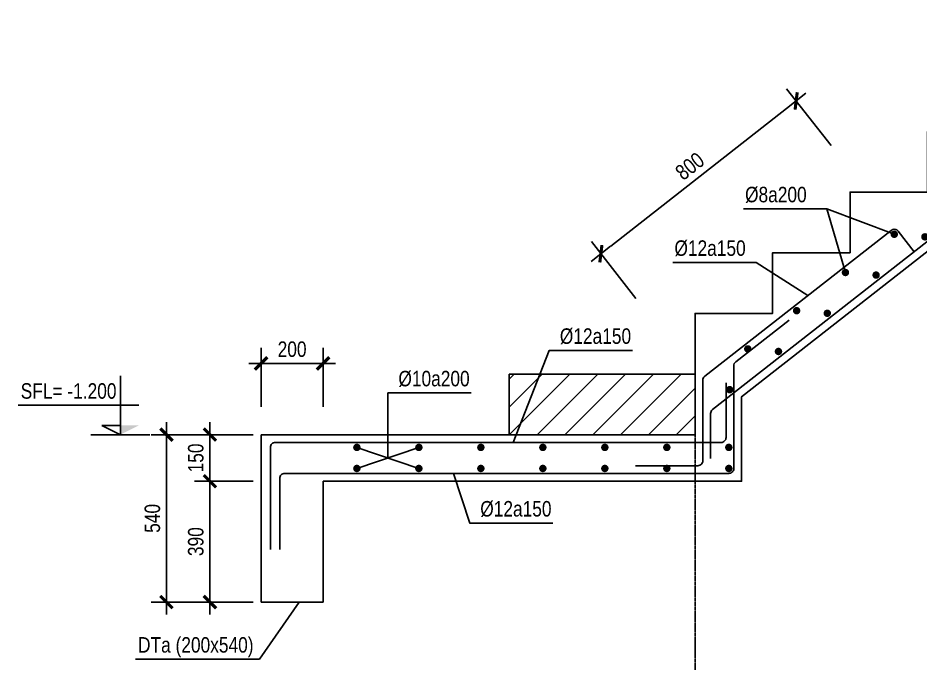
# Model space of a CAD drawing. Header units: millimetres. Extents: x 379264 to 1158416, y -283062 to 356890.
# Drawn here: x 1048740 to 1056022, y -12671 to -7462 of the extents above; entities that cross this region are included whole.
import ezdxf
from ezdxf.enums import TextEntityAlignment as Align

# ---------------------------------------------------------------- set-up
doc = ezdxf.new("R2010")
doc.units = ezdxf.units.MM
doc.linetypes.add('CENTER', pattern=[2, 1.25, -0.25, 0.25, -0.25])
for name, color, linetype in [('02PM. TEXT B', 4, 'Continuous'), ('04PM. THIN', 7, 'Continuous'), ('05PM. FRAME', 4, 'Continuous'), ('08PM. SSS X', 6, 'Continuous'), ('11PM. DIM', 2, 'Continuous'), ('12PM. GRID', 8, 'CENTER'), ('13PM. HATCH', 8, 'Continuous')]:
    doc.layers.add(name, color=color, linetype=linetype)
doc.styles.add('[PMDC2013]STYLE', font='arial.ttf', dxfattribs={"width": 0.8})
doc.dimstyles.new('20', dxfattribs={"dimtxt": 250, "dimasz": 200, "dimexe": 250, "dimexo": 0, "dimgap": 100, "dimtad": 1, "dimdec": 0, "dimlfac": 0.2, "dimzin": 0, "dimdsep": 46, "dimtxsty": '[PMDC2013]STYLE', "dimblk": 'TICK', "dimcen": 0, "dimdle": 300, "dimclrd": 2, "dimclre": 2, "dimclrt": 4, "dimadec": 0, "dimazin": 0, "dimtfac": 0.004, "dimtdec": 0, "dimtix": 1, "dimtmove": 2, "dimatfit": 3, "dimldrblk": 'TICK', "dimfxl": 1, "dimtvp": 0.8, "dimtolj": 1, "dimtzin": 0, "dimarcsym": 0})

# ---------------------------------------------------------------- blocks, each defined once
blk = doc.blocks.new('TICK')
at = {"color": 0, "linetype": 'ByBlock'}
blk.add_line((1, 0), (-1, 0), dxfattribs=at)
at = {"color": 7, "linetype": 'ByBlock', "const_width": 0.25}
blk.add_lwpolyline([(-0.5, -0.5), (0.5, 0.5)], dxfattribs=at)
blk = doc.blocks.new('*D1173')
at = {"layer": '11PM. DIM', "color": 2, "lineweight": -2, "ltscale": 0.3, "transparency": 16777216}
for p, q in [((-13376, 4791), (-14326, 4791)), ((-14076, 4241), (-14076, 4591)), ((-13376, 4041), (-14326, 4041))]:
    blk.add_line(p, q, dxfattribs=at)
at = {"layer": 'Defpoints', "color": 0, "ltscale": 0.3, "transparency": 16777216}
for p in [(-14076, 4791), (-13376, 4791), (-13376, 4041)]:
    blk.add_point(p, dxfattribs=at)
at = {"layer": '11PM. DIM', "color": 2, "lineweight": -2, "ltscale": 0.3, "transparency": 16777216, "xscale": 200, "yscale": 200, "zscale": 200}
for p, rotation in [((-14076, 4791), 90), ((-14076, 4041), 270)]:
    blk.add_blockref('TICK', p, dxfattribs=dict(at, rotation=rotation))
at = {"layer": '11PM. DIM', "color": 4, "ltscale": 0.3, "transparency": 16777216, "insert": (-14303, 4416), "char_height": 250, "attachment_point": 5, "rotation": 90, "style": '[PMDC2013]STYLE'}
blk.add_mtext('\\A1;150', dxfattribs=at)
blk = doc.blocks.new('*D1174')
at = {"layer": '11PM. DIM', "color": 2, "lineweight": -2, "ltscale": 0.3, "transparency": 16777216}
for p, q in [((-13376, 4041), (-14326, 4041)), ((-14076, 3841), (-14076, 2291)), ((-13376, 2091), (-14326, 2091))]:
    blk.add_line(p, q, dxfattribs=at)
at = {"layer": 'Defpoints', "color": 0, "ltscale": 0.3, "transparency": 16777216}
for p in [(-13376, 4041), (-14076, 2091), (-13376, 2091)]:
    blk.add_point(p, dxfattribs=at)
at = {"layer": '11PM. DIM', "color": 2, "lineweight": -2, "ltscale": 0.3, "transparency": 16777216, "xscale": 200, "yscale": 200, "zscale": 200}
for p, rotation in [((-14076, 4041), 90), ((-14076, 2091), 270)]:
    blk.add_blockref('TICK', p, dxfattribs=dict(at, rotation=rotation))
at = {"layer": '11PM. DIM', "color": 4, "ltscale": 0.3, "transparency": 16777216, "insert": (-14303, 3066), "char_height": 250, "attachment_point": 5, "rotation": 90, "style": '[PMDC2013]STYLE'}
blk.add_mtext('\\A1;390', dxfattribs=at)
blk = doc.blocks.new('*D1175')
at = {"layer": '11PM. DIM', "color": 2, "lineweight": -2, "ltscale": 0.3, "transparency": 16777216}
for p, q in [((-14076, 4791), (-15026, 4791)), ((-14776, 2291), (-14776, 4591)), ((-14076, 2091), (-15026, 2091))]:
    blk.add_line(p, q, dxfattribs=at)
at = {"layer": 'Defpoints', "color": 0, "ltscale": 0.3, "transparency": 16777216}
for p in [(-14776, 4791), (-14076, 4791), (-14076, 2091)]:
    blk.add_point(p, dxfattribs=at)
at = {"layer": '11PM. DIM', "color": 2, "lineweight": -2, "ltscale": 0.3, "transparency": 16777216, "xscale": 200, "yscale": 200, "zscale": 200}
for p, rotation in [((-14776, 4791), 90), ((-14776, 2091), 270)]:
    blk.add_blockref('TICK', p, dxfattribs=dict(at, rotation=rotation))
at = {"layer": '11PM. DIM', "color": 4, "ltscale": 0.3, "transparency": 16777216, "insert": (-15003, 3441), "char_height": 250, "attachment_point": 5, "rotation": 90, "style": '[PMDC2013]STYLE'}
blk.add_mtext('\\A1;540', dxfattribs=at)
blk = doc.blocks.new('*D1176')
at = {"layer": '11PM. DIM', "color": 2, "lineweight": -2, "ltscale": 0.3, "transparency": 16777216}
for p, q in [((-13250, 5241), (-13250, 6191)), ((-12250, 5241), (-12250, 6191)), ((-12450, 5941), (-13050, 5941))]:
    blk.add_line(p, q, dxfattribs=at)
at = {"layer": 'Defpoints', "color": 0, "ltscale": 0.3, "transparency": 16777216}
for p in [(-13250, 5941), (-13250, 5241), (-12250, 5241)]:
    blk.add_point(p, dxfattribs=at)
at = {"layer": '11PM. DIM', "color": 2, "lineweight": -2, "ltscale": 0.3, "transparency": 16777216, "xscale": 200, "yscale": 200, "zscale": 200, "rotation": 180}
blk.add_blockref('TICK', (-13250, 5941), dxfattribs=at)
at = {"layer": '11PM. DIM', "color": 2, "lineweight": -2, "ltscale": 0.3, "transparency": 16777216, "xscale": 200, "yscale": 200, "zscale": 200}
blk.add_blockref('TICK', (-12250, 5941), dxfattribs=at)
at = {"layer": '11PM. DIM', "color": 4, "ltscale": 0.3, "transparency": 16777216, "insert": (-12750, 6169), "char_height": 250, "attachment_point": 5, "style": '[PMDC2013]STYLE'}
blk.add_mtext('\\A1;200', dxfattribs=at)
blk = doc.blocks.new('*U1185')
at = {"layer": '04PM. THIN'}
for p, q in [((0, 0), (0, 950)), ((-300, 475), (1650, 475)), ((0, 150), (300, 150)), ((300, 150), (0, 0))]:
    blk.add_line(p, q, dxfattribs=at)
at = {"layer": '04PM. THIN', "linetype": 'ByBlock'}
blk.add_line((-475, 0), (475, 0), dxfattribs=at)
at = {"layer": '04PM. THIN'}
blk.add_solid([(0, 0), (0, 150), (-300, 150)], dxfattribs=at)
blk = doc.blocks.new('*D1177')
at = {"layer": '11PM. DIM', "color": 2, "lineweight": -2, "ltscale": 0.3, "transparency": 16777216}
for p, q in [((-4055, 9455), (-4773, 10372)), ((-7611, 7834), (-4776, 10052)), ((-7205, 6990), (-7923, 7907))]:
    blk.add_line(p, q, dxfattribs=at)
at = {"layer": 'Defpoints', "color": 0, "ltscale": 0.3, "transparency": 16777216}
for p in [(-4619, 10175), (-4055, 9455), (-7205, 6990)]:
    blk.add_point(p, dxfattribs=at)
at = {"layer": '11PM. DIM', "color": 2, "lineweight": -2, "ltscale": 0.3, "transparency": 16777216, "xscale": 200, "yscale": 200, "zscale": 200}
for p, rotation in [((-4619, 10175), 38.04704252908551), ((-7769, 7710), 218.0470425290855)]:
    blk.add_blockref('TICK', p, dxfattribs=dict(at, rotation=rotation))
at = {"layer": '11PM. DIM', "color": 4, "ltscale": 0.3, "transparency": 16777216, "insert": (-6334, 9122), "char_height": 250, "attachment_point": 5, "rotation": 38.047, "style": '[PMDC2013]STYLE'}
blk.add_mtext('\\A1;800', dxfattribs=at)
blk = doc.blocks.new('*U1187')
at = {"const_width": 60}
for points in [[(-2970, 0, -1), (-3030, 0, -1)], [(-1970, 0, -1), (-2030, 0, -1)], [(-970, 0, -1), (-1030, 0, -1)], [(30, 0, -1), (-30, 0, -1)]]:
    blk.add_lwpolyline(points, format="xyb", close=True, dxfattribs=at)
blk = doc.blocks.new('*U1188')
at = {"const_width": 60}
for points in [[(-15970, 0, -1), (-16030, 0, -1)], [(-14970, 0, -1), (-15030, 0, -1)], [(-13970, 0, -1), (-14030, 0, -1)], [(-12970, 0, -1), (-13030, 0, -1)], [(-11970, 0, -1), (-12030, 0, -1)], [(-10970, 0, -1), (-11030, 0, -1)], [(-9970, 0, -1), (-10030, 0, -1)], [(-8970, 0, -1), (-9030, 0, -1)], [(-7970, 0, -1), (-8030, 0, -1)], [(-6970, 0, -1), (-7030, 0, -1)], [(-5970, 0, -1), (-6030, 0, -1)], [(-4970, 0, -1), (-5030, 0, -1)], [(-3970, 0, -1), (-4030, 0, -1)], [(-2970, 0, -1), (-3030, 0, -1)], [(-1970, 0, -1), (-2030, 0, -1)], [(-970, 0, -1), (-1030, 0, -1)], [(30, 0, -1), (-30, 0, -1)]]:
    blk.add_lwpolyline(points, format="xyb", close=True, dxfattribs=at)
blk = doc.blocks.new('*U682')
at = {"const_width": 60}
for points in [[(-5970, 0, -1), (-6030, 0, -1)], [(-4970, 0, -1), (-5030, 0, -1)], [(-3970, 0, -1), (-4030, 0, -1)], [(-2970, 0, -1), (-3030, 0, -1)], [(-1970, 0, -1), (-2030, 0, -1)], [(-970, 0, -1), (-1030, 0, -1)], [(30, 0, -1), (-30, 0, -1)]]:
    blk.add_lwpolyline(points, format="xyb", close=True, dxfattribs=at)
blk = doc.blocks.new('A$C452D3179')
at = {"layer": '13PM. HATCH'}
h = blk.add_hatch(dxfattribs=at)
h.set_pattern_fill('ANSI31', color=256, scale=100, style=0)
h.set_pattern_definition([(45, (2045.43, -5213.62), (-224.5064, 224.5064), [])])
h.paths.add_polyline_path([(-9250, 5769.4), (-9250, 4791.2), (-6250, 4791.2), (-6250, 5769.4)])
at = {"layer": '04PM. THIN'}
for p, q in [((-4125.7, 8434.6), (-3824.2, 7407.6)), ((-10705.2, 4586.2), (-11705.2, 4246.2)), ((-11705.2, 4586.2), (-10705.2, 4246.2))]:
    blk.add_line(p, q, dxfattribs=at)
at = {"layer": '04PM. THIN', "flags": 128}
for points in [[(-3036.6, 8023.9), (-4125.7, 8434.6), (-5467, 8434.6)], [(-4431.4, 7033.9), (-5264.8, 7570.9), (-6606.2, 7570.9)], [(-9185.1, 4666.2), (-8601.1, 6151.5), (-7259.7, 6151.5)], [(-11205.2, 4416.2), (-11205.2, 5466.2), (-9863.8, 5466.2)], [(-10149.1, 4166.2), (-9884.8, 3366.2), (-8543.4, 3366.2)], [(-12638.3, 2091.2), (-13276.8, 1170.6), (-15275.9, 1170.6)]]:
    blk.add_lwpolyline(points, dxfattribs=at)
at = {"layer": '05PM. FRAME', "ltscale": 0.25}
for p, q in [((-9250, 5769.4), (-9250, 4791.2)), ((-13250, 4791.2), (-13250, 2091.2)), ((-13250, 2091.2), (-12250, 2091.2))]:
    blk.add_line(p, q, dxfattribs=at)
for points in [[(-9250, 5769.4), (-6250, 5769.4), (-6250, 6747.7), (-5000, 6747.7), (-5000, 7726), (-3750, 7726), (-3750, 8704.2), (-2500, 8704.2), (-2500, 9682.5), (-1250, 9682.5), (-1250, 10660.7), (0, 10660.7), (0, 11639), (1250, 11639), (1250, 12617.3), (2500, 12617.3), (2500, 13595.5), (3750, 13595.5), (3750, 14573.8), (5000, 14573.8), (5000, 15552), (6250, 15552)], [(9750, 15780.3), (7758.6, 15780.3), (-5500, 5404), (-5500, 4041.2), (-12250, 4041.2)], [(-6250, 5769.4), (-6250, 4791.2), (-13250, 4791.2)], [(-12250, 4041.2), (-12250, 2091.2)]]:
    blk.add_lwpolyline(points, dxfattribs=at)
at = {"layer": '08PM. SSS X', "ltscale": 400}
for points in [[(9013.3, 16155.3), (8062.5, 16155.3, 0.1675536), (8013.2, 16138.3), (-5969.3, 5195.5, 0.230652), (-6000, 5132.5), (-6000, 4409.6)], [(-2714.8, 7742.5), (-2973.6, 8073.2, 0.4142136), (-3086, 8086.9), (-6094.3, 5732.6, 0.230652), (-6125, 5669.6), (-6125, 4371.2, -0.4142136), (-6205, 4291.2), (-7212.9, 4291.2)], [(-4731.6, 6640.2), (-5594.3, 5965.1, 0.230652), (-5625, 5902.1), (-5625, 4246.2, -0.4142136), (-5705, 4166.2), (-12870, 4166.2, 0.4142136), (-12950, 4086.2), (-12950, 2941.2)], [(-5750, 5629.7), (-5750, 4746.2, -0.4142136), (-5830, 4666.2), (-13020, 4666.2, 0.4142136), (-13100, 4586.2), (-13100, 2941.2)]]:
    blk.add_lwpolyline(points, format="xyb", dxfattribs=at)
at = {"layer": '12PM. GRID', "ltscale": 3}
blk.add_line((-6250, 915.1), (-6250, 4791.2), dxfattribs=at)
at = {"layer": '02PM. TEXT B', "ltscale": 500, "xscale": -1}
blk.add_blockref('*U1185', (-15520.7, 4791.2), dxfattribs=at)
at = {"layer": '04PM. THIN'}
for name, p, xscale, rotation in [('*U1188', (-5691.7, 5517), -0.9999999999999998, 38.04704253008122), ('*U682', (-5705.2, 4246.2), -1, 180)]:
    blk.add_blockref(name, p, dxfattribs=dict(at, xscale=xscale, rotation=rotation))
at = {"layer": '04PM. THIN', "rotation": 38.04704253415049}
blk.add_blockref('*U1187', (-3036.6, 8023.9), dxfattribs=at)
at = {"layer": '04PM. THIN'}
blk.add_blockref('*U682', (-5705.2, 4586.2), dxfattribs=at)
at = {"layer": '02PM. TEXT B', "color": 4, "style": '[PMDC2013]STYLE', "width": 0.8}
for s, p in [('%%C8a200', (-5443.3, 8539.6)), ('%%C12a150', (-6582.5, 7675.9)), ('%%C12a150', (-8431, 6256.5)), ('%%C10a200', (-11035.2, 5571.2)), ('%%C12a150', (-9714.7, 3471.2)), ('DTa (200x540)', (-15235.5, 1275.6))]:
    blk.add_text(s, height=250, dxfattribs=at).set_placement(p)
at = {"layer": '02PM. TEXT B', "ltscale": 500, "style": '[PMDC2013]STYLE', "width": 0.8}
blk.add_text('SFL= -1.200', height=250, dxfattribs=at).set_placement((-17127.9, 5496.2, 0), align=Align.MIDDLE_LEFT)
at = {"layer": '11PM. DIM', "ltscale": 0.3}
dim = blk.add_linear_dim(base=(-4618.9, 10175.5), p1=(-7204.9, 6989.6), p2=(-4054.9, 9454.8), angle=218.04704, dimstyle='20', dxfattribs=at)
dim.commit()
dim.dimension.update_dxf_attribs({"geometry": '*D1177', "text_midpoint": (-6334.2, 9122.1)})
for base, p1, p2, angle, picture, middle in [((-13250, 5940.9), (-12250, 5240.9), (-13250, 5240.9), 180, '*D1176', (-12750, 6168.5)), ((-14775.6, 4791.2), (-14075.6, 2091.2), (-14075.6, 4791.2), 90, '*D1175', (-15003.2, 3441.2)), ((-14075.6, 4791.2), (-13375.6, 4041.2), (-13375.6, 4791.2), 90, '*D1173', (-14303.2, 4416.2)), ((-14075.6, 2091.2), (-13375.6, 4041.2), (-13375.6, 2091.2), 270, '*D1174', (-14303.3, 3066.2))]:
    dim = blk.add_linear_dim(base=base, p1=p1, p2=p2, angle=angle, dimstyle='20', override={"dimtxsty": '[PMDC2013]STYLE'}, dxfattribs=at)
    dim.commit()
    dim.dimension.update_dxf_attribs({"geometry": picture, "text_midpoint": middle})

msp = doc.modelspace()

# ---------------------------------------------------------------- block references
at = {"xscale": 0.5, "yscale": 0.5, "zscale": 0.5}
msp.add_blockref('A$C452D3179', (1057325.38, -13217.94), dxfattribs=at)

doc.saveas('drawing.dxf')
